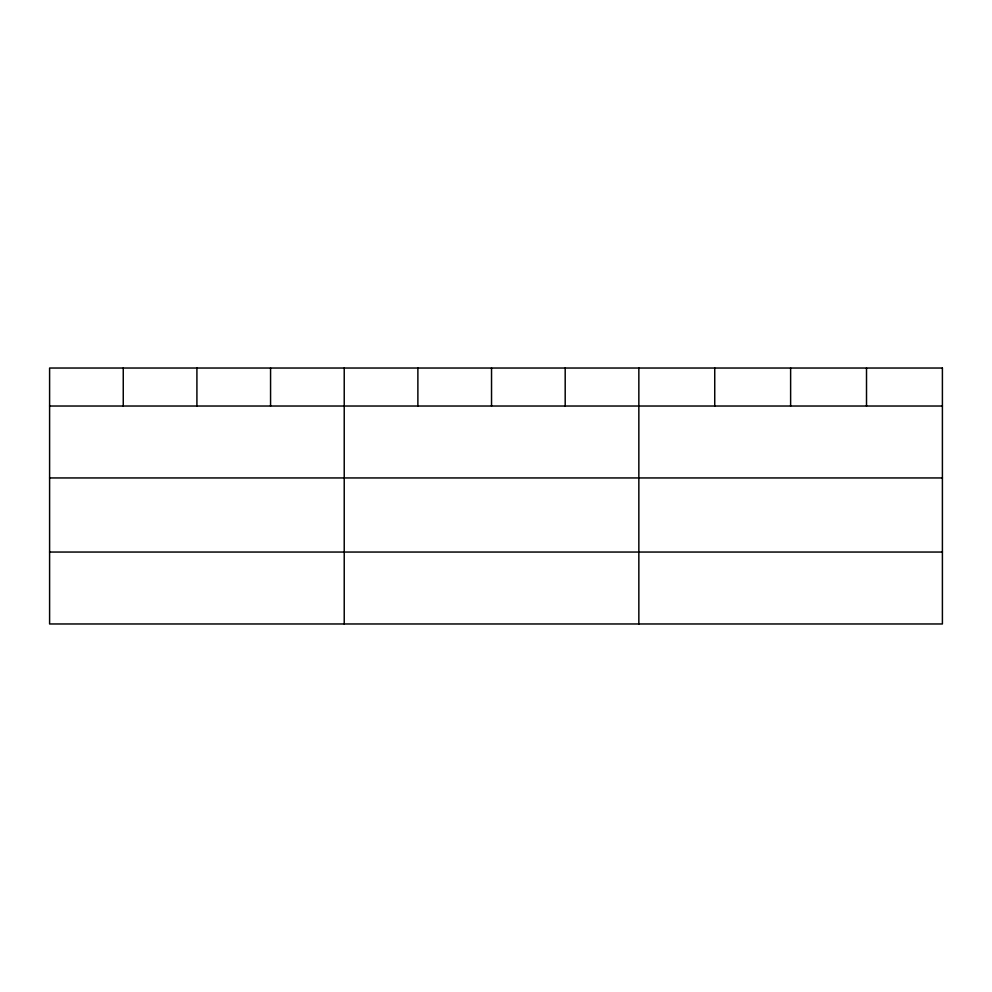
<?xml version="1.0" encoding="UTF-8"?>
<svg xmlns="http://www.w3.org/2000/svg" width="992" height="992" viewBox="0 0 992 992"><rect width="100%" height="100%" fill="white"/><g stroke="black" fill="none" stroke-linecap="round" stroke-linejoin="round"><path stroke-width="1.49" d="M49.6 406.026L942.4 406.026M49.6 477.946L942.4 477.946M49.6 552.048L942.4 552.048M866.512 368.032L866.512 406.026M790.624 368.032L790.624 406.026M714.736 368.032L714.736 406.026M638.848 368.032L638.848 623.968M565.192 368.032L565.192 406.026M491.536 368.032L491.536 406.026M417.88 368.032L417.88 406.026M344.224 368.032L344.224 623.968M270.568 368.032L270.568 406.026M196.912 368.032L196.912 406.026M123.256 368.032L123.256 406.026M942.4 368.032L49.6 368.032L49.6 623.968L942.4 623.968L942.4 368.032"/></g></svg>
